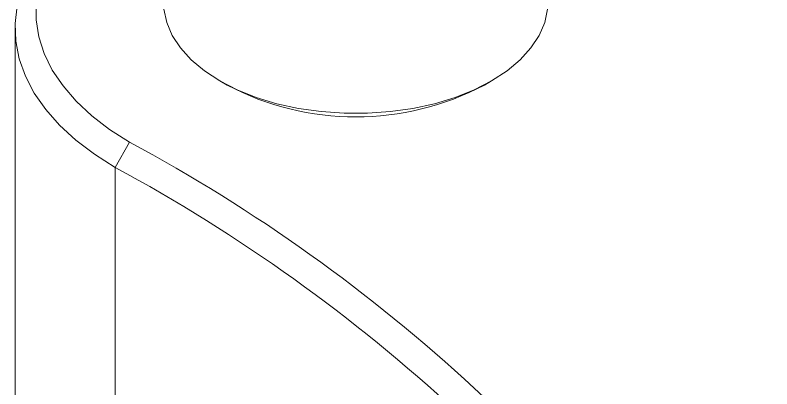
# Model space of a CAD drawing. Header units: millimetres. Extents: x 2 to 278, y 1 to 215.
# Drawn here: x 11.75 to 21.1, y 178.46 to 183.08 of the extents above; entities that cross this region are included whole.
import ezdxf

# ---------------------------------------------------------------- set-up
doc = ezdxf.new("R2010")
doc.units = ezdxf.units.MM

msp = doc.modelspace()

# ---------------------------------------------------------------- linework, layer by layer
at = {"color": 7, "linetype": 'Continuous', "lineweight": 0}
for p, q in [((11.7464, 182.9189), (11.7464, 174.208)), ((14.2763, 182.2647), (14.3662, 182.2128)), ((17.5457, 182.2128), (17.6355, 182.2647)), ((13.161, 181.5088), (12.9814, 181.1977)), ((12.9814, 181.1977), (12.9814, 172.4869))]:
    msp.add_line(p, q, dxfattribs=at)
at = {"color": 7, "linetype": 'Continuous', "lineweight": 0, "flags": 128}
for points in [[(13.581, 184.9544), (13.4315, 184.8861), (13.161, 184.7438), (12.9144, 184.5876), (12.6939, 184.419), (12.5012, 184.2394), (12.3381, 184.0502), (12.2058, 183.8532), (12.1057, 183.65), (12.0384, 183.4423), (12.0047, 183.2319), (12.0047, 183.0206), (12.0384, 182.8103), (12.1057, 182.6026), (12.2058, 182.3994), (12.3381, 182.2023), (12.5012, 182.0132), (12.6939, 181.8336), (12.9144, 181.665), (13.161, 181.5088)], [(12.9814, 181.1977), (12.7261, 181.3589), (12.4969, 181.5327), (12.2957, 181.7177), (12.1239, 181.9123), (11.983, 182.115), (11.8742, 182.3241), (11.7983, 182.5381), (11.756, 182.7552), (11.7475, 182.9735), (11.7729, 183.1914), (11.8321, 183.4071), (11.9246, 183.6189), (12.0495, 183.8251), (12.206, 184.0239), (12.3927, 184.2139), (12.6082, 184.3934), (12.8506, 184.5611), (12.9809, 184.6398)], [(13.5854, 183.1512), (13.6199, 182.9869), (13.6886, 182.8261), (13.7902, 182.6713), (13.9235, 182.5247), (14.0864, 182.3885), (14.2766, 182.2645), (14.4913, 182.1548), (14.7273, 182.0607), (14.9812, 181.9838), (15.2494, 181.9251), (15.5278, 181.8854), (15.8125, 181.8655), (16.0993, 181.8655), (16.384, 181.8854), (16.6625, 181.9251), (16.9306, 181.9838), (17.1845, 182.0607), (17.4206, 182.1548), (17.6352, 182.2645), (17.8254, 182.3885), (17.9883, 182.5247), (18.1216, 182.6713), (18.2233, 182.8261), (18.2919, 182.9869), (18.3265, 183.1512)]]:
    msp.add_lwpolyline(points, dxfattribs=at)
at = {"color": 7, "linetype": 'Continuous', "lineweight": 0}
for centre, radius, start, end in [((38.3178, 219.8228), 40.1605, 240.86456, 259.44015), ((15.9559, 185.243), 3.4219, 242.31668, 297.68332), ((3.3342, 163.2168), 20.7645, 32.8155, 61.75447), ((3.1388, 162.9493), 20.7336, 32.91093, 61.65904)]:
    msp.add_arc(centre, radius, start, end, dxfattribs=at)

doc.saveas('drawing.dxf')
